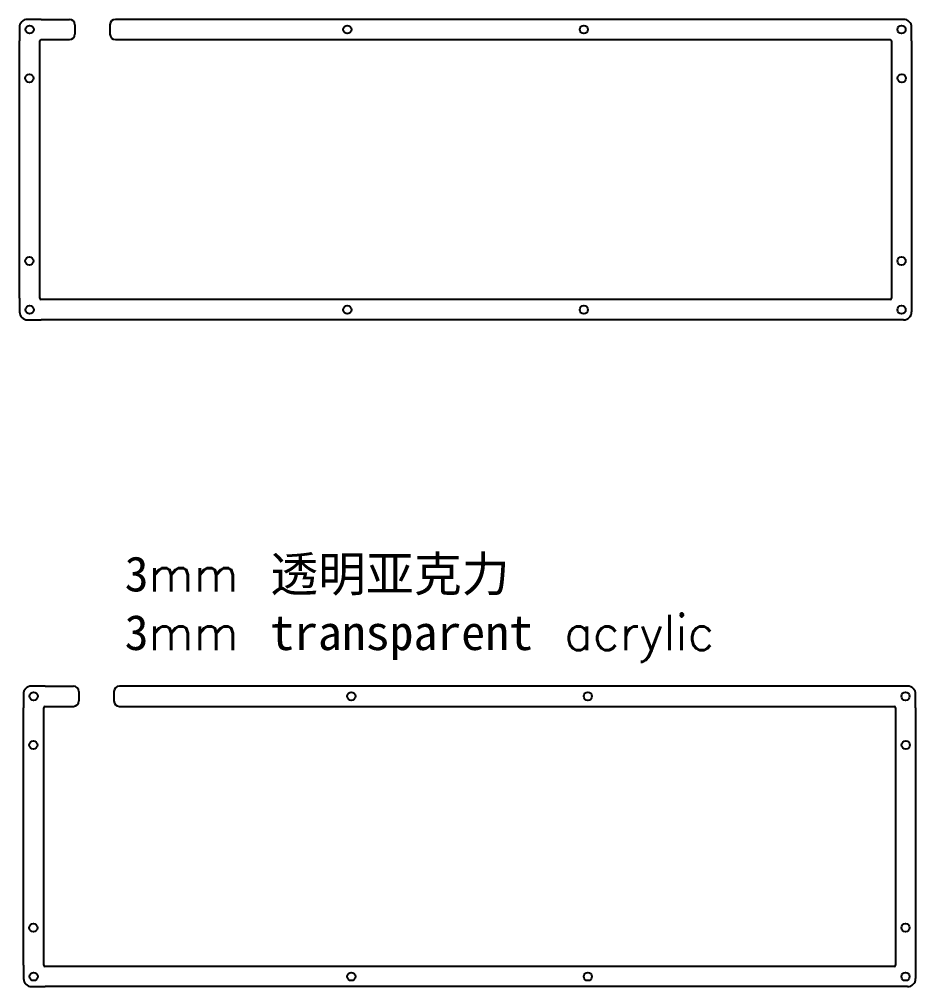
# Model space of a CAD drawing. Header units: millimetres. Extents: x 460 to 2392, y -425 to 566.
# Drawn here: x 1465.6 to 1797.5, y -425.2 to -67.2 of the extents above; entities that cross this region are included whole.
import ezdxf

# ---------------------------------------------------------------- set-up
doc = ezdxf.new("R2010")
doc.units = ezdxf.units.MM
doc.header["$MEASUREMENT"] = 0
doc.styles.get("Standard").update_dxf_attribs({"font": 'txt.shx', "height": 13})

msp = doc.modelspace()

# ---------------------------------------------------------------- linework, layer by layer
at = {"linetype": 'Continuous'}
for p, q in [((1473.66, -67.16), (1468.6, -67.16)), ((1787.98, -67.16), (1501.16, -67.16)), ((1792.98, -67.16), (1787.98, -67.16)), ((1465.6, -70.19), (1465.66, -75.16)), ((1486.16, -69.16), (1486.16, -72.66)), ((1499.16, -69.16), (1499.16, -72.66)), ((1795.98, -75.16), (1795.98, -70.16)), ((1473.16, -75.16), (1473.16, -75.16)), ((1473.66, -74.66), (1473.66, -74.66)), ((1501.16, -74.66), (1787.98, -74.66)), ((1787.98, -74.66), (1787.98, -74.66)), ((1788.48, -75.16), (1788.48, -75.16)), ((1465.66, -170.41), (1465.66, -175.41)), ((1473.16, -170.41), (1473.16, -170.41)), ((1473.66, -170.91), (1473.66, -170.91)), ((1787.98, -170.91), (1787.98, -170.91)), ((1788.48, -170.41), (1788.48, -170.41)), ((1795.98, -170.41), (1795.98, -175.41)), ((1468.66, -178.41), (1473.66, -178.41)), ((1792.98, -178.41), (1787.98, -178.41)), ((1475.14, -313.95), (1470.08, -313.95)), ((1789.46, -313.95), (1502.64, -313.95)), ((1794.46, -313.95), (1789.46, -313.95)), ((1467.08, -316.98), (1467.14, -321.95)), ((1487.64, -315.95), (1487.64, -319.45)), ((1500.64, -315.95), (1500.64, -319.45)), ((1797.46, -321.95), (1797.46, -316.95)), ((1474.64, -321.95), (1474.64, -321.95)), ((1475.14, -321.45), (1475.14, -321.45)), ((1502.64, -321.45), (1789.46, -321.45)), ((1789.46, -321.45), (1789.46, -321.45)), ((1789.96, -321.95), (1789.96, -321.95)), ((1467.14, -417.2), (1467.14, -422.2)), ((1474.64, -417.2), (1474.64, -417.2)), ((1475.14, -417.7), (1475.14, -417.7)), ((1789.46, -417.7), (1789.46, -417.7)), ((1789.96, -417.2), (1789.96, -417.2)), ((1797.46, -417.2), (1797.46, -422.2)), ((1470.14, -425.2), (1475.14, -425.2)), ((1794.46, -425.2), (1789.46, -425.2))]:
    msp.add_line(p, q, dxfattribs=at)
at = {"color": 0}
for p, q in [((1473.66, -67.16), (1484.16, -67.16)), ((1465.66, -170.41), (1465.66, -75.16)), ((1473.16, -170.41), (1473.16, -75.16)), ((1473.66, -74.66), (1484.16, -74.66)), ((1788.48, -75.16), (1788.48, -170.41)), ((1795.98, -75.16), (1795.98, -170.41)), ((1787.98, -170.91), (1473.66, -170.91)), ((1787.98, -178.41), (1473.66, -178.41)), ((1475.14, -313.95), (1485.64, -313.95)), ((1467.14, -417.2), (1467.14, -321.95)), ((1474.64, -417.2), (1474.64, -321.95)), ((1475.14, -321.45), (1485.64, -321.45)), ((1789.96, -321.95), (1789.96, -417.2)), ((1797.46, -321.95), (1797.46, -417.2)), ((1789.46, -417.7), (1475.14, -417.7)), ((1789.46, -425.2), (1475.14, -425.2))]:
    msp.add_line(p, q, dxfattribs=at)
at = {"linetype": 'Continuous'}
for centre in [(1469.41, -70.91), (1587.03, -70.91), (1674.61, -70.91), (1792.23, -70.91), (1469.31, -88.97), (1792.33, -88.97), (1469.31, -156.6), (1792.23, -156.6), (1469.41, -174.66), (1587.03, -174.66), (1674.61, -174.66), (1792.23, -174.66), (1470.89, -317.7), (1588.51, -317.7), (1676.09, -317.7), (1793.71, -317.7), (1470.79, -335.76), (1793.81, -335.76), (1470.79, -403.39), (1793.71, -403.39), (1470.89, -421.45), (1588.51, -421.45), (1676.09, -421.45), (1793.71, -421.45)]:
    msp.add_circle(centre, 1.53, dxfattribs=at)
for centre, radius, start, end in [((1468.6, -70.16), 3, 90, 180.681), ((1484.16, -69.16), 2, 0, 90), ((1501.16, -69.16), 2, 90, 180), ((1792.98, -70.16), 3, 0, 90), ((1473.66, -75.16), 0.5, 90, 180), ((1484.16, -72.66), 2, 270, 0), ((1501.16, -72.66), 2, 180, 270), ((1787.98, -75.16), 0.5, 0, 90), ((1473.66, -170.41), 0.5, 180, 270), ((1787.98, -170.41), 0.5, 270, 0), ((1468.66, -175.41), 3, 180, 270), ((1792.98, -175.41), 3, 270, 0), ((1470.08, -316.95), 3, 90, 180.681), ((1485.64, -315.95), 2, 0, 90), ((1502.64, -315.95), 2, 90, 180), ((1794.46, -316.95), 3, 0, 90), ((1475.14, -321.95), 0.5, 90, 180), ((1485.64, -319.45), 2, 270, 0), ((1502.64, -319.45), 2, 180, 270), ((1789.46, -321.95), 0.5, 0, 90), ((1475.14, -417.2), 0.5, 180, 270), ((1789.46, -417.2), 0.5, 270, 0), ((1470.14, -422.2), 3, 180, 270), ((1794.46, -422.2), 3, 270, 0)]:
    msp.add_arc(centre, radius, start, end, dxfattribs=at)

# ---------------------------------------------------------------- texts
at = {"linetype": 'Continuous', "insert": (1504.6, -265.93), "char_height": 13, "width": 286.65, "attachment_point": 1}
msp.add_mtext('{\\Ftxt|c134;3}mm {\\fSimSun|b0|i0|c134|p2;透明亚克力\\P\\Ftxt|c134;3}mm {\\Ftxt|c134;transparent} acrylic', dxfattribs=at)

doc.saveas('drawing.dxf')
